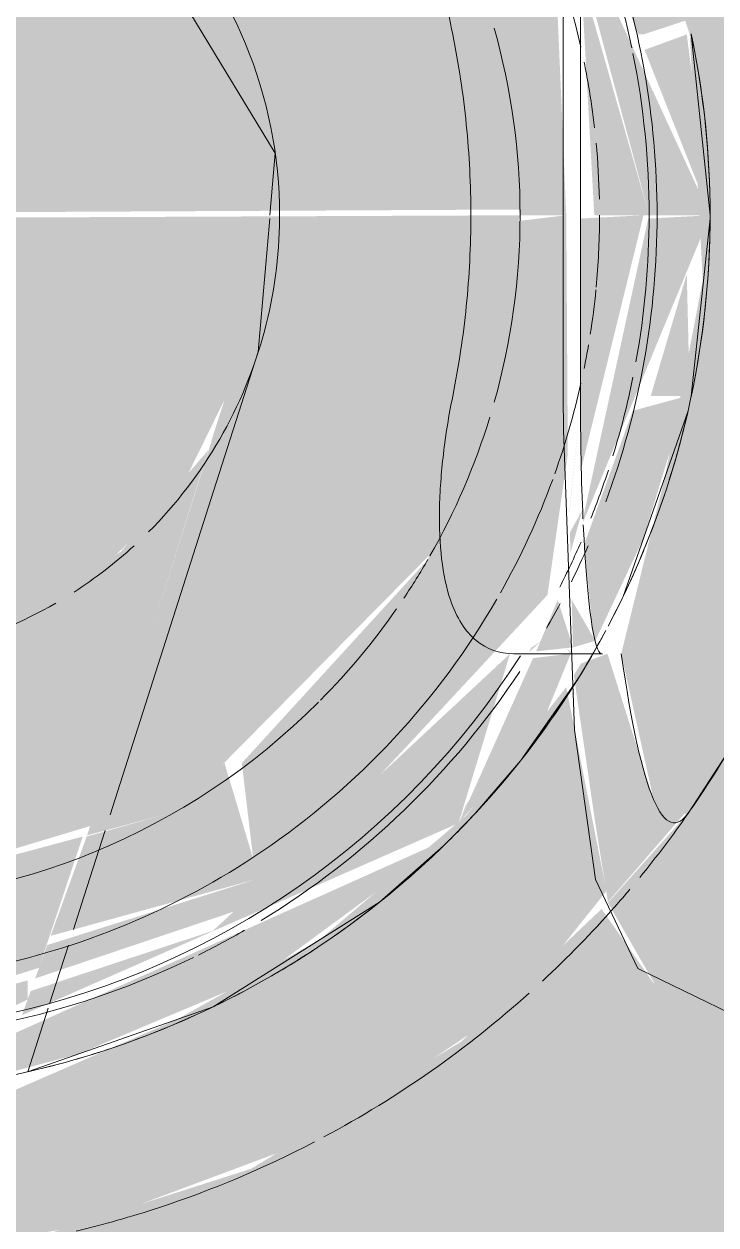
# Model space of a CAD drawing. Header units: metres. Extents: x 15 to 69.3, y -12.4 to 16.4.
# Drawn here: x 18.34132 to 18.3506, y 13.04714 to 13.06324 of the extents above; entities that cross this region are included whole.
import ezdxf

# ---------------------------------------------------------------- set-up
doc = ezdxf.new("R2010")
doc.units = ezdxf.units.M
doc.layers.add('A-FLOR', color=7, linetype='Continuous', lineweight=9, true_color=0x007f00)
doc.layers.add('P-SANR-FIXT', color=7, linetype='Continuous', lineweight=5)

# ---------------------------------------------------------------- blocks, each defined once
blk = doc.blocks.new('UT_Ducha higiênica - UT_Ducha higiênica-3615605-TÉRREO')
at = {"layer": 'P-SANR-FIXT', "true_color": 0xf0f1f7, "transparency": 33554560}
h = blk.add_hatch(color=7, dxfattribs=at)
h.paths.add_polyline_path([(0.06104499430345227, 0.01676706736022819), (0.06124305656764736, 0.001132232521688259), (0.06179801469973514, 0.0004363370349887731), (0.0630449943034529, -7.47178319215891e-14), (0.09695500569658491, -7.47178319215891e-14), (0.09851866866152043, 0.0007530203962076129), (0.09890486152094932, 0.001554958132013373), (0.098955005696585, 0.001999999999925369), (0.098955005696585, 0.03878872391185485), (0.09400000000001761, 0.03878872391185485), (0.09384497402902968, 0.02030958325518545), (0.09344276236455688, 0.01821199043303589), (0.0923830327617885, 0.01542622602169357), (0.09052930691481202, 0.0126708234244909), (0.0892116278677962, 0.01147181869511659), (0.09033234720800545, 0.01082697033749139), (0.09097939482076241, 0.009710060218908715), (0.0910645802550392, 0.007303453385076733), (0.09097939482076133, 0.004069454246864127), (0.09033234720800545, 0.002952544128280909), (0.08921162786779566, 0.002307695770653008), (0.08510793263973186, 0.00180848570042583), (0.08301653995979758, 0.001716873108023853), (0.08291375385320161, 0.001256653804437107), (0.08000000000001646, 0.00105429790743259), (0.0769834600402359, 0.001267688726805173), (0.0769834600402359, 0.001737122348949627), (0.07265991411451914, 0.001979272482033795), (0.07018541974499506, 0.002556597946122558), (0.06927035623553345, 0.003468551239150715), (0.06893541974499481, 0.004714302604488238), (0.06902060517927268, 0.009710060218908715), (0.06971184164031974, 0.01086076238558304), (0.07070462662134593, 0.01155671459196182), (0.06892664604373089, 0.01344024506907283), (0.0672236062075939, 0.01625782926555391), (0.06626600275160972, 0.01925535367743593), (0.066012960742745, 0.02043449348395569), (0.06104499430345227, 0.02187499999994359), (0.06104499430345227, 0.01694440589343285)])
h.paths.add_polyline_path([(0.06104499430345119, 0.035872852801328), (0.06104499430345119, 0.03417061519970042), (0.06600269174178665, 0.03252429378915581), (0.06600000000001749, 0.03878872391185539), (0.06104499430345335, 0.03878872391185539)])
h.paths.add_polyline_path([(0.0769834600402359, 0.003173871124008141), (0.07714257746305397, 0.002199973578222925), (0.07708624614683131, 0.002392476368011084), (0.07708624614683131, 0.003238187364861274)])
h.paths.add_polyline_path([(0.08261240023671797, 0.002301519467915689), (0.08301653995979758, 0.002417301510352102), (0.08279959681880204, 0.002264289819076058), (0.08261964632252466, 0.002300078366658853)])
h = blk.add_hatch(color=7, dxfattribs=at)
h.paths.add_polyline_path([(0.06600000000001749, 0.03383524139359809), (0.06622117744730513, 0.03244855175073095), (0.0682274162887574, 0.03182135898679543), (0.0682274162887574, 0.03878872391185539), (0.06600000000001749, 0.03878872391185539)])
h.paths.add_polyline_path([(0.06615502602299875, 0.02030958291594159), (0.06645250694737279, 0.01853838175581602), (0.06760854799523645, 0.01543899285901506), (0.06947069308522036, 0.01267082342449198), (0.07094558582678148, 0.0114924459215077), (0.07367811015065852, 0.01203104845183741), (0.07195464115223245, 0.01337609638677868), (0.07028435573458475, 0.01534891027998969), (0.06921988149210172, 0.01726257919288415), (0.06813893556868098, 0.01974539405561426), (0.06615266817014069, 0.02039181702875985)])
h.paths.add_polyline_path([(0.0769834600402359, 0.001737122348949627), (0.07708624614683131, 0.00123608798314679), (0.07738759976331822, 0.001143439290626199), (0.08078073799191483, 0.001027657248190869), (0.08301653995979758, 0.001267688726805173), (0.08291375385320161, 0.001733615039623187), (0.07708624614683131, 0.001733615039623187)])
h.paths.add_polyline_path([(0.07710977785949133, 0.002195293592141155), (0.0769834600402359, 0.002392476368011084), (0.07720040318123306, 0.002264289819076058), (0.07714102660112933, 0.002199752294688355)])
h.paths.add_polyline_path([(0.08292328822567628, 0.002205939510943397), (0.08291375385320161, 0.002417301510352102), (0.08295023338030347, 0.002222799873809943)])
h.paths.add_polyline_path([(0.08920306341924736, 0.01147336865951764), (0.09107310236530197, 0.0134398635595507), (0.09279490995951777, 0.01630686917454023), (0.09373399725104051, 0.01925535367743485), (0.09392940877839277, 0.02325439083150992), (0.09400000000001761, 0.03306065756341615), (0.09377890055054043, 0.03878872391185485), (0.09177258371127499, 0.03878872391185485), (0.09161748184297241, 0.02049843284513167), (0.09123673823323564, 0.01856752339507676), (0.09021849900105489, 0.01614919900717061), (0.08855531527724897, 0.01388605281622553), (0.08688943291137435, 0.01238765939323015), (0.0861687602905133, 0.0119348307728674), (0.08832692703450577, 0.01163192880497122), (0.08883089389945462, 0.01154072261743949)])
h.paths.add_polyline_path([(0.06893541974499481, 0.007303453385076733), (0.06902060517927214, 0.004069454246864669), (0.06966765279202856, 0.002952544128280909), (0.0707883721322389, 0.002307695770656257), (0.07489206736030106, 0.00180848570042583), (0.0769834600402359, 0.001865055626938585), (0.07720040318123739, 0.002177270031737257), (0.07849173002012266, 0.00204908348280223), (0.08261240023671797, 0.002140040382897625), (0.08301653995979758, 0.002045946865771994), (0.08301653995979758, 0.001737122348948545), (0.08734008588551433, 0.001979272482033254), (0.08981458025503895, 0.002556597946122558), (0.09072964376450002, 0.003468551239149091), (0.0910645802550392, 0.004714302604469288), (0.09097939482076241, 0.009710060218908715), (0.09028815835971536, 0.01086076238558304), (0.08920045069409283, 0.01147100965063558), (0.08798234209341012, 0.01041491645506104), (0.08782712995265454, 0.01086076238558304), (0.08510793263973294, 0.01126826858132494), (0.08242311051220497, 0.0103754352737964), (0.07913038375037942, 0.01020039850811678), (0.07649541262927675, 0.01070723380676782), (0.07412491401731514, 0.01129402377388476), (0.07217287004738056, 0.01086076238558304), (0.07196922750365778, 0.01041491645506104), (0.0707883721322389, 0.01147181869511659), (0.06966765279202856, 0.01082697033749247), (0.06902060517927268, 0.009710060218908715), (0.06893541974499481, 0.007762575469297171)])
h.paths.add_polyline_path([(0.0855251799520919, 0.01153044244409862), (0.08587508598271942, 0.01169889935053786), (0.08568412595779762, 0.01163031483884766)])
at = {"layer": 'P-SANR-FIXT', "true_color": 0xf4f4f4, "transparency": 33554560}
h = blk.add_hatch(color=7, dxfattribs=at)
h.paths.add_polyline_path([(0.08000000000001646, 0.02810638942552813), (0.08101476637374111, 0.02778856484754853), (0.08000000000001646, 0.02776284239024991), (0.0800771229742761, 0.0126708234244909), (0.08461242080708131, 0.01388605281622553), (0.0879889471837394, 0.01726257919288415), (0.08922484161414508, 0.021874999999949), (0.08798894718373994, 0.02648742080701277), (0.08574086514257388, 0.02873550284817937), (0.0816966930990371, 0.02834877392472), (0.08000000000001646, 0.02827237555685554)])
h.paths.add_polyline_path([(0.08000000000001646, 0.01070508086564605), (0.08000000000001646, 0.01010241628868507), (0.0837212201472145, 0.0118175860484076), (0.08273401537402965, 0.01165253990514477), (0.08000000000001646, 0.0109199626935835)])
h.paths.add_polyline_path([(0.08405652510915493, 0.01200690532065302), (0.08505121902979744, 0.01219469971733708), (0.08842105910074666, 0.01378370383057171), (0.09169384048937773, 0.02206510295419198), (0.08832447377433876, 0.03019947377426968), (0.08748242962996713, 0.02935742962989805), (0.08948734060673533, 0.02735251865313094), (0.09095503730638196, 0.02187499999994305), (0.08920417657546861, 0.01611431731549928), (0.08508932736531949, 0.01228364385113406), (0.08412500069541819, 0.01202525329869343)])
h = blk.add_hatch(color=7, dxfattribs=at)
h.paths.add_polyline_path([(0.06928109091470841, 0.01933120442763805), (0.07185423484877651, 0.01347650269023461), (0.07412491401731622, 0.01278522672274792), (0.07041362911945781, 0.01676706736022819), (0.0696044737246706, 0.01921393333468361), (0.06949025438475268, 0.01925535367743593)])
h.paths.add_polyline_path([(0.07169092705539312, 0.01845730479737907), (0.07201105281629244, 0.01726257919288415), (0.07543990263930601, 0.01387203279103016), (0.08000000000001646, 0.01265015838582039), (0.07993319877791816, 0.02782085767971835), (0.0790436921372883, 0.02776284239024991), (0.07750883634355528, 0.02730166878080162), (0.07662829071069459, 0.02698262681190732), (0.07450525549879539, 0.02428493420367538), (0.07404099719368683, 0.02227031830631346), (0.07412768789048556, 0.02096918429253608), (0.07457432555145024, 0.01945423389807819), (0.07531229181984443, 0.01821794143369706), (0.07621031673117773, 0.01726257919288415), (0.07752960559437935, 0.01661275213812467), (0.07170083573295362, 0.01845371152831378)])
h.paths.add_polyline_path([(0.07589114665318958, 0.01180435907074241), (0.08000000000001646, 0.01010241628868507), (0.07995584568814701, 0.0109317938057916), (0.0759369442822474, 0.01180592179606445)])
for points in [[(0.06904496269365204, 0.02187499999994359), (0.06991674859140308, 0.01910069041083133), (0.0716755262256958, 0.01851478147628768), (0.07077515838588894, 0.021874999999949), (0.07194088712490482, 0.02637830959274732), (0.07033876788888802, 0.02670354672366433), (0.06916665614447111, 0.02232916614135354)], [(0.07034463234489696, 0.0189455232408898), (0.07111436889577417, 0.01615058458375214), (0.07265991411451914, 0.01661371789465855), (0.07198056780156355, 0.01737635081672519), (0.0716755262256958, 0.01846288973286506), (0.0711064699410106, 0.01866925151339784)], [(0.07547979415459018, 0.01197474685457879), (0.0760611136602262, 0.01181015875407294), (0.07574989197429498, 0.01198199828393683)], [(0.07601033398715114, 0.01198899047980083), (0.07746622941478017, 0.01183988395948674), (0.07603497497845416, 0.01198965202682022)]]:
    blk.add_hatch(color=7, dxfattribs=at).paths.add_polyline_path(points)
h = blk.add_hatch(color=7, dxfattribs=at)
h.paths.add_polyline_path([(0.0682274162887574, 0.02187499999994359), (0.06949025438475268, 0.01925535367743593), (0.06974689481022477, 0.01925535367743593), (0.06904496269365204, 0.02187499999994359), (0.07002257459751986, 0.02640311074838214), (0.06830450772686822, 0.02206945559076745)])
h.paths.add_polyline_path([(0.07685374492922178, 0.01683155139477624), (0.07751893246910574, 0.01660764966067574), (0.07738946874483264, 0.0166581192383142)])
h.paths.add_polyline_path([(0.07077515838588894, 0.021874999999949), (0.07181758033079218, 0.01841137542953799), (0.07685374492922178, 0.01683155139477624), (0.07549474798513578, 0.01800148516788464), (0.07457432555145024, 0.01945423389807819), (0.07412768789048556, 0.02096918429253608), (0.07409594284733045, 0.02280013561321656), (0.07424123027989372, 0.02346069731548148), (0.07503659147714589, 0.02522018722863616), (0.07511663437587719, 0.02536107805142293), (0.07197858135401285, 0.02636623565998647), (0.07101414909285088, 0.02276692546087152)])
h = blk.add_hatch(color=7, dxfattribs=at)
h.paths.add_polyline_path([(0.08000000000001646, 0.0113015512516335), (0.08000000000001646, 0.01091996269358404), (0.08319797987349598, 0.0118326803628512), (0.08000000000001646, 0.01165517016963626), (0.08000000000001646, 0.01147852358270844)])
h.paths.add_polyline_path([(0.08000000000001646, 0.01206264135774899), (0.08000000000001646, 0.01203104845183741), (0.08494154375152353, 0.01224404535116264), (0.0857970512376597, 0.01270719197769035), (0.08958637088057621, 0.01676706736022819), (0.09095503730638196, 0.02187499999994305), (0.08992668921856278, 0.01991799770024426), (0.0888873222304792, 0.01614919900717061), (0.08712384933762177, 0.01639748134676598), (0.08422956866151649, 0.01378346789300019), (0.08000000000001646, 0.01265015838582039), (0.08000000000001646, 0.01238765939323015)])
h.paths.add_polyline_path([(0.09026584980827228, 0.0229467215676733), (0.0908343456895337, 0.02232542724606813), (0.09030357888366553, 0.02346251371779174)])
at = {"layer": 'P-SANR-FIXT', "true_color": 0xf0f1f7, "transparency": 33554560}
h = blk.add_hatch(color=7, dxfattribs=at)
h.paths.add_polyline_path([(0.0684813564159399, 0.01962121903526206), (0.06876127263164293, 0.01857320801675456), (0.06978063038350966, 0.01615058458375214), (0.07144468472278559, 0.01388605281622553), (0.07152474441297817, 0.01388605281622553), (0.06904496269365204, 0.01941683363768731), (0.06852257954141451, 0.01960626993830768)])
h.paths.add_polyline_path([(0.07186565138626087, 0.0134650861527497), (0.07311056708866075, 0.01238765939323015), (0.07412491401731514, 0.01197116263379584), (0.07406684654805211, 0.01247589422000573), (0.07206367548635846, 0.01337609638677868)])
at = {"layer": 'P-SANR-FIXT', "true_color": 0xf4f4f4, "transparency": 33554560}
h = blk.add_hatch(color=7, dxfattribs=at)
h.paths.add_polyline_path([(0.06977451616431485, 0.01915226938059835), (0.07079582342456485, 0.01611431731549928), (0.07491103601638795, 0.01228354648330825), (0.07680286773867191, 0.01201026796556193), (0.08000000000001646, 0.01203104845183741), (0.07992287702575411, 0.01267082342449198), (0.07538757919295269, 0.01388605281622553), (0.07265991411451914, 0.01638173152223256), (0.07110169386397229, 0.01619660803986117), (0.07022134199386396, 0.01899023308251048), (0.06991674859140308, 0.01910069041083133)])
h.paths.add_polyline_path([(0.07660808780093468, 0.01182882282812495), (0.08000000000001646, 0.01099524527623106), (0.07995584568814701, 0.01184108410911391), (0.07668345249283237, 0.0118313944527885)])
h = blk.add_hatch(color=7, dxfattribs=at)
h.paths.add_polyline_path([(0.07185423484877651, 0.01347650269023461), (0.07217287004738056, 0.01332702559980855), (0.07209663710832773, 0.01337609638677868)])
h.paths.add_polyline_path([(0.07414722532263335, 0.01252671493757077), (0.07428817702876467, 0.0123764308331197), (0.07420324015418553, 0.01250351283464771)])
at = {"layer": 'P-SANR-FIXT', "true_color": 0xf0f1f7, "transparency": 33554560}
for points in [[(0.07415693352335506, 0.0124354101635432), (0.07420954074939519, 0.01194064382907366), (0.0748459986659515, 0.01214570737237439), (0.07420324015418553, 0.01241460049321296)], [(0.07420954074939519, 0.01194064382907366), (0.07429824246396892, 0.01164139349374738), (0.0748459986659515, 0.01195773108148441), (0.07444359873132568, 0.01194692768180284)], [(0.07429824246396892, 0.01164139349374738), (0.07567232313836461, 0.01099524527623106), (0.07757688948782905, 0.01041491645506104), (0.07738035367750881, 0.01114096859518512), (0.07559958376868299, 0.01178709964150519), (0.07452248134683398, 0.01168599011390077)], [(0.08242311051220497, 0.01099524527623106), (0.08261964632252466, 0.01039757954134055), (0.08547751865319948, 0.01152877862404534), (0.08391302642671376, 0.0116537259391257), (0.08242311051220497, 0.01106305245919396)]]:
    blk.add_hatch(color=7, dxfattribs=at).paths.add_polyline_path(points)
h = blk.add_hatch(color=7, dxfattribs=at)
h.paths.add_polyline_path([(0.07079734879132937, 0.01147299647787739), (0.07201765790662334, 0.01041491645506104), (0.07217287004738056, 0.01086076238558304), (0.07412491401731514, 0.0114785235827079), (0.07399518557729115, 0.01183181675656192), (0.07383786886526275, 0.01193066539824152), (0.07188187941786427, 0.01164550647404267), (0.07083947450198115, 0.0114785235827079)])
h.paths.add_polyline_path([(0.0769834600402359, 0.002140040382897625), (0.07708624614683131, 0.001733615039623187), (0.08301653995979758, 0.001737122348948545), (0.08279959681879825, 0.002177270031737257), (0.08150826997990702, 0.00204908348280223), (0.07738759976331551, 0.002140040382897625), (0.0769834600402359, 0.002177270031737257)])
h.paths.add_polyline_path([(0.08587508598271942, 0.0113015512516335), (0.08608275516470702, 0.01124793104263486), (0.08783889396296736, 0.01082697033749139), (0.08803077249637624, 0.01041491645506104), (0.08920306341924736, 0.01147336865951764), (0.08600481442274287, 0.01183181675656192), (0.08587508598271942, 0.01147852358270844), (0.08610092809165806, 0.01143166563063462), (0.08587508598271942, 0.0113408154895849)])
h = blk.add_hatch(color=7, dxfattribs=at)
h.paths.add_polyline_path([(0.08000000000001646, 0.01010241628868507), (0.08242311051220497, 0.01041491645506104), (0.0822160030700221, 0.01098094522589125), (0.08074452035254646, 0.01039757954134055)])
h.paths.add_polyline_path([(0.07757688948782905, 0.01041491645506104), (0.07757688948782905, 0.0103754352737964), (0.07921174898318685, 0.01041491645506104), (0.07757688948782905, 0.01089852106387701)])
at = {"layer": 'P-SANR-FIXT', "color": 8, "true_color": 0x78787b}
for p, q in [((0.0693760437033629, 0.01897770001440247), (0.06852257954141451, 0.01925107525377634)), ((0.07198276036385379, 0.01325423461310867), (0.07265991411450354, 0.01267082342450995)), ((0.07273374357055255, 0.01261242774706819), (0.0737987367742021, 0.01186809929879909)), ((0.07412491401731622, 0.01193837181973249), (0.07412491401731622, 0.0115571718303261)), ((0.07412491401729997, 0.01193631949911315), (0.07412491401729997, 0.01154653984966729)), ((0.07409004551082435, 0.01169334172763515), (0.07435011804198821, 0.0115467590510345)), ((0.07449620377267427, 0.01146817751052531), (0.07479011078607556, 0.01131797477420806)), ((0.07489206736028606, 0.01126826858134314), (0.07738035367749312, 0.01039757954135916)), ((0.07284824790006232, 0.009839533997316987), (0.07200607566634437, 0.01038164654034973)), ((0.07757394160187081, 0.01035510556088634), (0.07995547303971025, 0.01010250049525215)), ((0.0800000000000013, 0.0101024162887036), (0.08242605839813247, 0.01035510556088644))]:
    blk.add_line(p, q, dxfattribs=at)
at = {"layer": 'P-SANR-FIXT', "color": 253, "true_color": 0xb5b5b8}
for p, q in [((0.06986309419964389, 0.01882169165231329), (0.06943539135130787, 0.01895869022092049)), ((0.07995584568814701, 0.01600779496214902), (0.07816972594196486, 0.0161609736723567))]:
    blk.add_line(p, q, dxfattribs=at)
at = {"layer": 'P-SANR-FIXT', "color": 254, "true_color": 0xd3d4d7}
blk.add_line((0.07022134199386396, 0.01870694040572733), (0.06986309419964389, 0.01882169165231329), dxfattribs=at)
at = {"layer": 'P-SANR-FIXT'}
for p, q in [((0.07412491401731622, 0.01273655080194456), (0.07412491401731622, 0.01193837181973249)), ((0.07412491401729997, 0.01273655080196305), (0.07412491401729997, 0.0119711626338149)), ((0.08242311051220497, 0.01207113862707013), (0.07757688948782905, 0.01207113862707013))]:
    blk.add_line(p, q, dxfattribs=at)
at = {"layer": 'P-SANR-FIXT', "color": 253, "true_color": 0xb4b4b9}
for p, q in [((0.0737987367742021, 0.01186809929879909), (0.07409004551082435, 0.01169334172763515)), ((0.08242311051218912, 0.01184108410913222), (0.07757688948781413, 0.01184108410913224)), ((0.07995547303971025, 0.01010250049525215), (0.08000000000000114, 0.0101024162887036))]:
    blk.add_line(p, q, dxfattribs=at)
at = {"layer": 'P-SANR-FIXT', "color": 8, "true_color": 0x78787b, "flags": 128}
blk.add_lwpolyline([(0.06852257954139873, 0.01925535367745389), (0.06939326858138262, 0.0167670673602468), (0.07079582342454933, 0.01453491411446422), (0.07154986264698529, 0.01367811608265864)], dxfattribs=at)
at = {"layer": 'P-SANR-FIXT', "color": 254, "true_color": 0xd4d4d6, "flags": 128}
blk.add_lwpolyline([(0.07175573004927437, 0.01821545673172928), (0.07086937577987004, 0.01849936708364762), (0.07042862442252205, 0.01864054525279802)], dxfattribs=at)
at = {"layer": 'P-SANR-FIXT', "color": 253, "true_color": 0xb5b5b8, "flags": 128}
for points in [[(0.07816972594196486, 0.0161609736723567), (0.07630098604123353, 0.01675955442180828), (0.07196792898208539, 0.01814748676106333)], [(0.0844607934833938, 0.0181328235272646), (0.08083062673755093, 0.01593277321002526), (0.08000000000001646, 0.01600400826164541)]]:
    blk.add_lwpolyline(points, dxfattribs=at)
at = {"layer": 'P-SANR-FIXT', "flags": 128}
for points in [[(0.0689354197449959, 0.009065211861283522), (0.06990753526736083, 0.01107044528370001), (0.07110176877099356, 0.01163980518047594), (0.0731031129912265, 0.01192053059256675), (0.07711870917725448, 0.01206977464185534), (0.07757688948782905, 0.01207113862707013)], [(0.0910645802550392, 0.009065211861284605), (0.09009246473267372, 0.01107044528370001), (0.08889823122904154, 0.01163980518047594), (0.08689688700880752, 0.01192053059256675), (0.08288129082277954, 0.01206977464185534), (0.08242311051220497, 0.01207113862707013)]]:
    blk.add_lwpolyline(points, dxfattribs=at)
at = {"layer": 'P-SANR-FIXT', "color": 253, "true_color": 0xb5b5b8}
for centre, radius, start, end in [((0.08000000000000139, 0.02187499999996695), 0.009224841614128752, 136.1470887637308, 224.9999999999958), ((0.08000000000000139, 0.02187499999996695), 0.009224841614128752, 136.1470887637308, 224.9999999999958), ((0.08000000000000139, 0.02187499999996695), 0.01095503730636508, 147.2621100115119, 237.3897239371944), ((0.08000000000000139, 0.02187499999996695), 0.01106186790881813, 154.024253807784, 205.9757461922163), ((0.07999999999999673, 0.02187499999996173), 0.006000000000000017, 179.9999999999999, 210.0000000000148), ((0.07999999999999673, 0.02187499999996173), 0.006000000000000003, 212.7165096010083, 222.4445605395499), ((0.07999999999999673, 0.02187499999996173), 0.006000000000000009, 225.0000000000219, 240.0000000000293), ((0.07999999999999673, 0.02187499999996173), 0.005999999999999997, 270.0000000000439, 315.0000000000214), ((0.08000000000000139, 0.02187499999996695), 0.01106186790881813, 206.3560431180796, 210), ((0.07999999999999673, 0.02187499999996173), 0.005999999999999999, 240.0000000000293, 255.0000000000368), ((0.08000000000000139, 0.02187499999996695), 0.01106186790881813, 211.332406495891, 236.4633912430182), ((0.07999999999999673, 0.02187499999996173), 0.005999999999999998, 255.0000000000368, 269.5735020982746), ((0.08000000000000139, 0.02187499999996695), 0.00922484161412874, 225.2082872864443, 235.1312041953928), ((0.08000000000000139, 0.02187499999996695), 0.00922484161412874, 225.2082872864443, 235.1312041953928), ((0.08000000000000139, 0.02187499999996695), 0.009224841614128745, 236.220520586698, 239.9999999999995), ((0.08000000000000139, 0.02187499999996695), 0.009224841614128745, 236.220520586698, 239.9999999999995), ((0.08000000000000139, 0.02187499999996695), 0.00922484161412874, 240.34032094127, 252.9517578618027), ((0.08000000000000139, 0.02187499999996695), 0.00922484161412874, 240.34032094127, 252.9517578618027), ((0.08000000000000139, 0.02187499999996695), 0.009224841614128742, 254.2396610356331, 269.9999999999995), ((0.08000000000000139, 0.02187499999996695), 0.009224841614128742, 254.2396610356331, 269.9999999999995), ((0.08000000000000139, 0.02187499999996695), 0.00922484161412873, 269.9999999999994, 285.7603389643684), ((0.08000000000000139, 0.02187499999996695), 0.00922484161412873, 269.9999999999994, 285.7603389643684), ((0.08000000000000139, 0.02187499999996695), 0.01106186790881813, 239.9999999999999, 241.9379287032602), ((0.08000000000000139, 0.02187499999996695), 0.01095503730636507, 242.9372381959278, 246.4429062588439), ((0.08000000000000139, 0.02187499999996695), 0.01106186790881812, 243.6439568819386, 246.3942932614877), ((0.08000000000000139, 0.02187499999996695), 0.01106186790881813, 249.6838720190775, 269.9999999999999), ((0.08000000000000139, 0.02187499999996695), 0.01106186790881811, 269.9999999999998, 290.2763185017596), ((0.08000000000000139, 0.02187499999996695), 0.01095503730636507, 252.8955745871281, 258.5829090725707), ((0.08000000000000139, 0.02187499999996695), 0.01095503730636508, 281.8136492432837, 286.982765635595), ((0.08000000000000139, 0.02187499999996695), 0.01095503730636507, 269.9999999999994, 281.4170909274421), ((0.08000000000000139, 0.02187499999996695), 0.01095503730636507, 259.6820110537133, 269.9999999999995)]:
    blk.add_arc(centre, radius, start, end, dxfattribs=at)
at = {"layer": 'P-SANR-FIXT', "color": 253, "true_color": 0xb4b4b9}
for centre, radius, start, end in [((0.0800000000000013, 0.02187499999996173), 0.01177258371125814, 179.9999999999993, 194.9999999999993), ((0.0800000000000013, 0.02187499999996173), 0.01177258371125812, 196.0886161144932, 198.5781000342366), ((0.0800000000000013, 0.02187499999996173), 0.01177258371125812, 209.9999999999989, 213.3409246054067), ((0.0800000000000013, 0.02187499999996173), 0.01177258371125812, 222.2320135360614, 224.9999999999988), ((0.0800000000000013, 0.02187499999996173), 0.01177258371125811, 224.9999999999988, 226.8977951147441), ((0.0800000000000013, 0.02187499999996173), 0.01177258371125813, 236.5606147485771, 237.9980738739697), ((0.0800000000000014, 0.02187499999996695), 0.01177258371126371, 245.5649103404388, 247.5710241636037), ((0.0800000000000014, 0.02187499999996996), 0.01400000000000001, 230.6715443544722, 235.0452502056065), ((0.0800000000000013, 0.02187499999996173), 0.01177258371125813, 252.4727743483648, 257.1036769800986), ((0.0800000000000013, 0.02187499999996173), 0.01177258371125811, 269.9999999999991, 281.928791917291)]:
    blk.add_arc(centre, radius, start, end, dxfattribs=at)
at = {"layer": 'P-SANR-FIXT', "color": 8, "true_color": 0x78787b}
for centre, radius, start, end in [((0.0800000000000014, 0.02187499999996695), 0.01177258371126372, 179.9999999999999, 205.9394156429454), ((0.0800000000000013, 0.02187499999996173), 0.01177258371125812, 198.5781000342366, 208.0829761927877), ((0.0800000000000014, 0.02187499999996996), 0.01400000000000001, 198.2076505893415, 207.5191381681988), ((0.0800000000000014, 0.02187499999996695), 0.0117725837112637, 206.0219825849173, 238.2407709617553), ((0.0800000000000013, 0.02187499999996173), 0.01177258371125811, 213.4393852514467, 222.2320135360614), ((0.0800000000000014, 0.02187499999996996), 0.014, 215.0280116434483, 221.8854930510676), ((0.0800000000000013, 0.02187499999996173), 0.01177258371125811, 227.7679864639154, 236.560614748577), ((0.0800000000000014, 0.02187499999996695), 0.0117725837112637, 239.65112332457, 241.7868415442425), ((0.0800000000000013, 0.02187499999996173), 0.01177258371125812, 242.2207221111601, 251.4218999657701), ((0.0800000000000014, 0.02187499999996996), 0.014, 228.5585528714725, 229.8337191274694), ((0.0800000000000014, 0.02187499999996695), 0.01177258371126371, 243.376106524658, 245.5649103404388), ((0.0800000000000014, 0.02187499999996695), 0.01177258371126371, 247.8348851687903, 258.3480210392704), ((0.0800000000000014, 0.02187499999996996), 0.014, 235.0452502056065, 239.3181408671303), ((0.0800000000000014, 0.02187499999996695), 0.01177258371126371, 258.936361995381, 269.9999999999995), ((0.0800000000000014, 0.02187499999996695), 0.0117725837112637, 269.9999999999994, 281.6519789607285)]:
    blk.add_arc(centre, radius, start, end, dxfattribs=at)
at = {"layer": 'P-SANR-FIXT', "color": 254, "true_color": 0xd4d4d6}
blk.add_arc((0.08000000000000138, 0.02187499999996695), 0.0102902239616596, 191.1320617188931, 214.0407524354664, dxfattribs=at)
at = {"layer": 'P-SANR-FIXT'}
for start, end in [(193.5228641808246, 198.2076505893415), (208.1010115795383, 215.0280116434483), (222.8668217033853, 228.5585528714725)]:
    blk.add_arc((0.0800000000000014, 0.02187499999996996), 0.01400000000000001, start, end, dxfattribs=at)
at = {"layer": 'P-SANR-FIXT', "color": 254, "true_color": 0xd3d4d7}
for radius, start, end in [(0.01029022396165962, 214.0407524354664, 239.9999999999999), (0.0102902239616596, 240.5459124229983, 249.8713976542384), (0.0102902239616596, 250.333795144873, 257.3616642184907), (0.0102902239616596, 282.6383357815139, 289.6662048551268), (0.01029022396165961, 258.4918229969398, 260.28877508836), (0.0102902239616596, 279.7112249116447, 281.5081770030648), (0.0102902239616596, 264.6242073122901, 269.7425460590504), (0.0102902239616596, 271.2042028356136, 275.3757926877145)]:
    blk.add_arc((0.08000000000000138, 0.02187499999996695), radius, start, end, dxfattribs=at)
at = {"layer": 'P-SANR-FIXT', "color": 254, "true_color": 0xd2d3d7}
for centre, radius, start, end in [((0.07999999999999673, 0.02187499999996173), 0.005999999999999992, 269.5735020982746, 270.0000000000442), ((0.08000000000000139, 0.02187499999996695), 0.01095503730636507, 248.2527929670609, 251.8354931283224)]:
    blk.add_arc(centre, radius, start, end, dxfattribs=at)
at = {"layer": 'P-SANR-FIXT', "color": 254, "true_color": 0xd2d2d8}
for radius, start, end in [(0.01177258371125812, 237.9980738739697, 239.9999999999988), (0.01177258371125813, 258.0712080827111, 269.7826316233211)]:
    blk.add_arc((0.0800000000000013, 0.02187499999996173), radius, start, end, dxfattribs=at)
at = {"layer": 'P-SANR-FIXT', "color": 254, "true_color": 0xe1e2e7}
for start, end in [(261.0893545567979, 264.4225427185556), (276.5400814829907, 279.7112249116447)]:
    blk.add_arc((0.08000000000000138, 0.02187499999996695), 0.01029022396165961, start, end, dxfattribs=at)
at = {"layer": 'P-SANR-FIXT', "color": 254, "true_color": 0xe2e3e6}
blk.add_arc((0.08000000000000138, 0.02187499999996695), 0.01029022396165961, 269.7425460590505, 269.9999999999999, dxfattribs=at)
at = {"layer": 'P-SANR-FIXT', "color": 7, "true_color": 0xe9eaee}
blk.add_arc((0.0800000000000013, 0.02187499999996173), 0.01177258371125812, 269.7826316233211, 269.9999999999988, dxfattribs=at)
at = {"layer": 'P-SANR-FIXT', "color": 8, "true_color": 0x78787b}
for centre, major_axis, ratio, start_param, end_param in [((0.07757688948781408, 0.01155671459198065), (0.003451975470513154, 0), 0.08237877690054903, 2.094395102393162, 3.14159265358975), ((0.07757688948781408, 0.01155671459198065), (-0.003451975470513152, 1.744357594656939e-18), 0.08237877690054865, 4.712388980384661, 5.208931289028352), ((0.08242311051218897, 0.01155671459198064), (0.003451975470513151, 0), 0.08237877690054846, 1.181745776643424, 1.570796326794856)]:
    blk.add_ellipse(centre, major_axis=major_axis, ratio=ratio, start_param=start_param, end_param=end_param, dxfattribs=at)
at = {"layer": 'P-SANR-FIXT'}
for points, knots in [([(0.07412491401730092, 0.01273655080196266), (0.07412491401730094, 0.01292776559019667), (0.07424019559584757, 0.0132674779426161), (0.07472833897930509, 0.01357976252791599), (0.07537573796532493, 0.01371731337392978), (0.07604831466854436, 0.01374526813420808), (0.07679768532176194, 0.013689396312015), (0.07731799542481801, 0.01360681650745273), (0.07757688948781417, 0.01355328701287029)], [-1, -1, -1, -1, -0.7857142857142857, -0.5714285714285714, -0.4285714285714285, -0.2857142857142857, -0.1428571428571428, 0, 0, 0, 0]), ([(0.08242311051218912, 0.01355328701287018), (0.08281200192307149, 0.01363368088504026), (0.08330191830088919, 0.0137009191659088), (0.08385235046934074, 0.01373122440042551), (0.08420557967450273, 0.01373462639614367), (0.08467186107058537, 0.01370768661175037), (0.08518005443952731, 0.01359856833922067), (0.08558462768328069, 0.0133893237534449), (0.08582430021957967, 0.01309725402685002), (0.08587508598270212, 0.01286372731881025), (0.08587508598270212, 0.01273655080196375)], [-1, -1, -1, -1, -0.7857142857142857, -0.7321428571428572, -0.6785714285714286, -0.5714285714285714, -0.4285714285714285, -0.2857142857142857, -0.1428571428571428, 0, 0, 0, 0])]:
    blk.add_open_spline(points, degree=3, knots=knots, dxfattribs=at)
for points in [[(0.07757688948781416, 0.0135532870128703), (0.07797667516069921, 0.01347251689768571), (0.07878031258561552, 0.0133512902667954), (0.0795920821688241, 0.0133106908348628), (0.08000000000000149, 0.01331054791863593)], [(0.08000000000000151, 0.01331054791863593), (0.08040791783117891, 0.01331069083486276), (0.08121968741438763, 0.01335129026679529), (0.08202332483930397, 0.01347251689768559), (0.0824231105121891, 0.01355328701287018)]]:
    blk.add_open_spline(points, degree=3, dxfattribs=at)
at = {"layer": 'P-SANR-FIXT', "color": 8, "true_color": 0x78787b}
blk.add_open_spline([(0.07200607566634439, 0.01038164654034966), (0.07176413219519852, 0.010548994231592), (0.07187532844921207, 0.01086840479509339), (0.07317669109583617, 0.01115724572062821), (0.07412491401730086, 0.01129402377390398)], degree=3, dxfattribs=at)

msp = doc.modelspace()

# ---------------------------------------------------------------- hatches: boundary and pattern name
at = {"layer": 'A-FLOR', "true_color": 0x464646}
h = msp.add_hatch(color=49, dxfattribs=at)
h.paths.add_polyline_path([(18.19232617459992, 13.25172109348721), (18.19125723503447, 13.25260927135536), (18.19156636953614, 13.25234058960095)])
h.paths.add_polyline_path([(18.15901796312708, 13.32089163646863), (18.16008690269254, 13.3200034585927), (18.15977776819086, 13.32027214034713)])
h.paths.add_polyline_path([(18.36062034051212, 11.92780630161017), (18.36062034051213, 12.22780630161017), (18.51062034051213, 12.22780630161017), (18.51062034051211, 13.27780630161043), (18.36462034051226, 13.27780630161043), (18.36602034051226, 13.27640630161043), (18.37872034051195, 13.27640630161043), (18.37982034051226, 13.27534630161044), (18.38764664467355, 13.27417710640565), (18.39441300941091, 13.27122513630078), (18.39985974669109, 13.26704570778926), (18.40445792329332, 13.2609483447148), (18.40726775245156, 13.25378618104348), (18.40831085028186, 13.24685011222689), (18.40922034051226, 13.24558487112113), (18.40922034051226, 13.23320630161044), (18.41062034051226, 13.23180630161044), (18.41062034051226, 13.22780630161044), (18.40662034051226, 13.22780630161044), (18.40662034051226, 13.15980630161043), (18.41062034051226, 13.15980630161043), (18.4103699877675, 13.15580630161044), (18.40899057202805, 13.15440630161044), (18.40899057202805, 13.13809879241109), (18.40814783484856, 13.13720630161044), (18.40814783484856, 13.13639764868963), (18.40866549172195, 13.13543890983363), (18.41005811664603, 13.13207681585462), (18.41062034051226, 13.12780630161043), (18.41005811664603, 13.12353578736624), (18.40814783484856, 13.11840630161044), (18.40918651322681, 13.11730630161044), (18.40918651322681, 13.10100800953767), (18.4103699877675, 13.09980630161044), (18.41062034051226, 13.09580630161044), (18.40662034051226, 13.09580630161044), (18.40662034051226, 13.01267345524163), (18.41062034051226, 13.01267345524163), (18.4103699877675, 13.00867345524163), (18.40899057202805, 13.00727345524163), (18.40899057202805, 12.99096594604228), (18.40814783484856, 12.99007345524163), (18.40819433475903, 12.98920420245767), (18.40874834278905, 12.98810604329497), (18.41005811664603, 12.98494396948581), (18.41062034051226, 12.98067345524162), (18.40971085028186, 12.97551211505918), (18.40961881928306, 12.97502022415034), (18.40846290237281, 12.97255175306414), (18.40814783484856, 12.97127345524163), (18.40918651322681, 12.97017345524163), (18.40918651322681, 12.95387516316886), (18.4103699877675, 12.95267345524163), (18.41062034051226, 12.94867345524163), (18.40662034051226, 12.94867345524163), (18.40676214283371, 12.91417345524162), (18.41062034051225, 12.91417345524162), (18.41062034051225, 12.91017345524162), (18.40922034051225, 12.90877345524163), (18.40922034051225, 12.89607345524163), (18.4081603405121, 12.89497345524176), (18.40692789750009, 12.88699445736596), (18.40404811972012, 12.88039244306516), (18.39985974669109, 12.8749340490628), (18.3935441052714, 12.8702454586096), (18.3866002199453, 12.86752604330233), (18.37966415112871, 12.86648294547203), (18.37872034051226, 12.86557345524162), (18.36602034051226, 12.86557345524162), (18.36462034051226, 12.86417345524162), (18.36062034051234, 12.86417345524162), (18.36062034051234, 12.8606734552416), (18.35562034051234, 12.8606734552416), (18.35562034051234, 12.87137969000953), (18.34362034051233, 12.87137969000953), (18.34349327561078, 12.87367345524123), (18.3338330090854, 12.87367345524123), (18.33836590254137, 12.87003674352319), (18.34366553337339, 12.86309319590125), (18.34721030764816, 12.85411303751954), (18.34832139973364, 12.84567345524162), (18.34816088105288, 12.51445419481211), (18.34689349517403, 12.50604670373995), (18.34344348162578, 12.49792739685547), (18.33758231149245, 12.49055039616506), (18.33074114039326, 12.48532932160188), (18.32176098201155, 12.48178454732711), (18.31210213930412, 12.48067345524163), (18.26076944952259, 12.48083397392238), (18.24683590932625, 12.48398891282809), (18.23971792837221, 12.48903446823205), (18.23661517579826, 12.49141253081223), (18.23523695113858, 12.49259505094403), (18.23396764219156, 12.49467381991606), (17.93178348436136, 12.49467381991606), (17.89420769626425, 12.49850088555499), (17.87173266931631, 12.50476648697895), (17.84856150605087, 12.51425312792488), (17.82792361853348, 12.52626030063989), (17.80806948348253, 12.54172566771568), (17.79079307859137, 12.5594575732126), (17.78689069692459, 12.56418950879353), (17.77835354652183, 12.57478739248599), (17.76812910495143, 12.59007298533625), (17.7659245685029, 12.59370501595659), (17.75971709966566, 12.60585931198199), (17.75552760994798, 12.61559254735823), (17.75052704328091, 12.63023190818269), (17.74857911793815, 12.63673548643365), (17.74605110933101, 12.6482515875161), (17.74445289825297, 12.65797013679524), (17.74334513152272, 12.67348017585073), (17.7429803035212, 12.68098365685273), (17.74368380126224, 12.69545468126682), (17.74466269385368, 12.70470702898521), (17.74761327840366, 12.71992167162986), (17.74958459583044, 12.72832938161866), (17.75368796770961, 12.74095933617091), (17.75744500782605, 12.75041395171698), (17.76510231694579, 12.76597146972038), (17.7674452203564, 12.77027059806742), (17.77394685495139, 12.78043004090634), (17.78082062989371, 12.78976002464509), (17.78905857574428, 12.79972543789688), (17.79322950483108, 12.80481325600087), (17.80954308516823, 12.82063424686142), (17.82910648428501, 12.83586025882891), (17.84995454068832, 12.84784838985527), (17.8720414824571, 12.85666772106806), (17.89599620231362, 12.86325475165249), (17.9123669478364, 12.86499468998626), (17.93218390245199, 12.86667309056719), (18.23406772883644, 12.86667309056719), (18.23560103555796, 12.86907904424312), (18.24188615961932, 12.87387563571922), (18.24425740521861, 12.87567373073838), (18.24751043047859, 12.8776634758905), (18.26208293589893, 12.88067345524163), (18.28929973744657, 12.88090357156632), (18.29498372674973, 12.88475042330354), (18.30092816261241, 12.886979838198), (18.30672549090035, 12.88767345524123), (18.34362034051233, 12.88767345524123), (18.34362034051233, 12.88996722047358), (18.35562034051234, 12.88996722047358), (18.35562034051234, 12.9006734552416), (18.36062034051234, 12.9006734552416), (18.36062034051234, 12.89717345524163), (18.36462034051226, 12.89717345524163), (18.36617714402727, 12.89577345524163), (18.37872034051226, 12.89577345524163), (18.37982034051226, 12.89471345524163), (18.38000418827537, 12.89478960747851), (18.38008034051226, 12.89497345524162), (18.37902034051225, 12.89607345524163), (18.37902034051225, 12.90877345524163), (18.37762034051225, 12.91017345524162), (18.37762034051225, 12.91417345524162), (18.38162034051226, 12.91417345524162), (18.38162034051226, 12.94867345524163), (18.37762034051226, 12.94867345524163), (18.37787069325702, 12.95267345524163), (18.37924945120595, 12.95407345524163), (18.37895809689235, 12.96580256593532), (18.37872034051226, 12.96557345524163), (18.36590083122585, 12.96568493130818), (18.36462034051226, 12.96442452676411), (18.36062034051238, 12.96417345524163), (18.36062034051238, 12.95517345524165), (18.34712034051235, 12.95517345524165), (18.3460343251969, 12.9556926956067), (18.34577912837871, 12.95654550753184), (18.34562034051235, 12.95890808198669), (18.34549962211514, 12.96567345524164), (18.28384700617818, 12.96567345524164), (18.28384700617818, 12.97367345524166), (18.28131991848965, 12.97356113725521), (18.28131991848965, 12.97279887424897), (18.27957219610745, 12.97279887424897), (18.27937635808475, 12.96214938890984), (18.27846483750536, 12.96073427136205), (18.27752553068381, 12.96001486100058), (18.27732769112155, 12.95988339173182), (18.2757361843927, 12.95943635513487), (18.27441919785038, 12.95943635513487), (18.27381627661319, 12.95952876687057), (18.27262985155927, 12.96001486100058), (18.27169054473772, 12.96073427136205), (18.27099439705528, 12.96169909365883), (18.27061501786944, 12.96301285205339), (18.2705791439551, 12.96369140443431), (18.27057769112154, 12.97279887424897), (18.26964382984379, 12.97301876768121), (18.26937811873831, 12.9737124401807), (18.26937811873831, 12.97279887424897), (18.26764978524562, 12.97301876768121), (18.26709052488867, 12.97841758825468), (18.2671546310972, 12.98335864098526), (18.2676793522961, 12.98854803623417), (18.26937811873831, 12.98832406683541), (18.26953187133595, 12.98802053932974), (18.26972386450783, 12.98854803623417), (18.27058594919514, 12.98854803623417), (18.27080982823184, 13.01117345524165), (18.27957769112154, 13.01117345524165), (18.27977657645472, 12.9885267661002), (18.28131991848965, 12.98840993016144), (18.28131991848965, 12.98767345524166), (18.28384700617818, 12.98767345524166), (18.28384700617818, 12.99567345524164), (18.31172137593004, 12.99585140619837), (18.32644972531263, 13.04171844954506), (18.32092513433258, 13.04179473495564), (18.32009301496169, 13.04227001510274), (18.3196229002399, 13.04295664107378), (18.31950954214067, 13.04357474551935), (18.31950952153893, 13.04667345524163), (18.30323137218188, 13.04667345524163), (18.30175423024972, 13.04743854087053), (18.30054189823944, 13.04921168317935), (18.29960300749234, 13.05169812134614), (18.29885900527558, 13.05526584623677), (18.29853413974741, 13.05865138088385), (18.29853413974741, 13.06269552959941), (18.29885900527558, 13.06608106424649), (18.29931121525838, 13.06853695098865), (18.30003057745714, 13.07098807195814), (18.30138186097499, 13.0734574008414), (18.30205980000033, 13.0742224864703), (18.30323137218188, 13.07467345524163), (18.31950954214067, 13.07467345524163), (18.3196229002399, 13.07839025951858), (18.32009301496169, 13.07907692351572), (18.32092513433258, 13.07955220639527), (18.32183161660047, 13.0796284609382), (18.35948810799064, 13.079430398674), (18.36018400347734, 13.07887544054192), (18.3606203405124, 13.0776284609382), (18.3606203405124, 13.04371844954506), (18.35986732011612, 13.04215478658013), (18.35906538238032, 13.0417685937207), (18.3586203405124, 13.04171844954506), (18.33866828134763, 13.04171844954506), (18.33039676858469, 13.01512750638762), (18.32733863524445, 13.00627140455879), (18.32408196799733, 12.99567345524164), (18.34562034051235, 12.99567345524164), (18.34580304643784, 13.00492539640714), (18.34609445080782, 13.0057485178125), (18.34712034051235, 13.00617345524161), (18.36062034051238, 13.00617345524161), (18.36062034051238, 12.99717345524163), (18.36462034051226, 12.99692238371914), (18.36602034051226, 12.99554434454793), (18.37872034051226, 12.99577345524163), (18.37910736266046, 12.99554434454793), (18.37905416779771, 13.00747232036287), (18.37787069325702, 13.00867345524163), (18.37762034051226, 13.01267345524163), (18.38162034051226, 13.01267345524163), (18.38162034051226, 13.09580630161044), (18.37762034051226, 13.09580630161044), (18.37787069325702, 13.09980630161044), (18.37924945120595, 13.10120630161044), (18.37905416779771, 13.11154525997526), (18.35901034051226, 13.11053278073575), (18.35901034051226, 13.09497332495352), (18.35648195848071, 13.09497332495352), (18.34939796063929, 13.1091620759251), (18.33412314767907, 13.1091620759249), (18.33412314767907, 13.10510606723815), (18.29012314767908, 13.10510606723812), (18.28459730155222, 13.11592052078006), (18.28321388841039, 13.12170630161045), (18.27989530995778, 13.12170630161045), (18.27989530995778, 13.13390630161045), (18.28322786745051, 13.13390630161045), (18.28344298609286, 13.13519014594776), (18.28513556269796, 13.14114916459806), (18.29012314767908, 13.15050653598275), (18.33412314767907, 13.15050653598272), (18.33412314767907, 13.14645052729596), (18.34939796063947, 13.14645052729612), (18.35648195848071, 13.16063927826734), (18.35901034051226, 13.16063927826734), (18.35901034051226, 13.14507982248512), (18.37912423810045, 13.14406380376555), (18.37905416779771, 13.15460516673168), (18.37787069325702, 13.15580630161044), (18.37762034051226, 13.15980630161043), (18.38162034051226, 13.15980630161043), (18.38148119843488, 13.22780630161044), (18.37762034051226, 13.22780630161044), (18.37762034051226, 13.23180630161044), (18.37902034051226, 13.23320630161044), (18.37902034051226, 13.24590630161044), (18.38008034051226, 13.24700630161044), (18.38000418827537, 13.24719014937355), (18.37982034051225, 13.24726630161044), (18.37872034051226, 13.24620630161043), (18.36602034051226, 13.24620630161043), (18.36462034051226, 13.24480630161043), (18.36062034051226, 13.24480630161043), (18.36062034051226, 13.24880630161044), (18.22583680752527, 13.248664499289), (18.22583680752527, 13.24480630161045), (18.22183680752552, 13.24480630161045), (18.22043680752527, 13.24620630161045), (18.20773680752539, 13.24620630161045), (18.20663680752527, 13.24726630161044), (18.19567402086053, 13.2494768095034), (18.19277843002289, 13.25136697294966), (18.18993875163428, 13.25331631850477), (18.18642982863788, 13.2555979784948), (18.18499934002097, 13.25562446902474), (18.17601908389989, 13.26460472514581), (18.17403918491257, 13.26460472514581), (18.17121075778783, 13.26743315227056), (18.17403918491257, 13.2702615793953), (18.15947668815993, 13.28452288589827), (18.15670046785356, 13.28194344220482), (18.15397042903528, 13.28497465701429), (18.15397042903528, 13.28665338001043), (18.14499017291421, 13.2956336361315), (18.14503992683344, 13.29723902496934), (18.14483763238244, 13.29726642833763), (18.14467889274407, 13.29723902496934), (18.14360733020174, 13.29620642833762), (18.13090733020169, 13.29620642833762), (18.12950733020173, 13.29480642833762), (18.12550733020174, 13.29480642833762), (18.12550733020174, 13.29880642833763), (16.81983848848221, 13.29880642833764), (16.81983848848221, 13.29480642833764), (16.81583848848222, 13.2950567810824), (16.81443848848221, 13.29643553903133), (16.79943848848221, 13.29643553903133), (16.79833848848221, 13.29747976157134), (16.76648848848221, 13.29700642833764), (16.76754848848221, 13.29590642833764), (16.76731937778852, 13.28320642833763), (16.76869741695972, 13.28180642833764), (16.76894848848221, 13.27780642833764), (16.73701941752033, 13.27780642833763), (16.73619228008479, 13.2703469669472), (16.73562044757375, 13.26291823606307), (16.73412213877046, 13.26108956777747), (16.73347491472707, 13.26084744586323), (16.7214984884822, 13.26084744586323), (16.7214984884822, 13.22759481760304), (16.87679743978739, 13.22742380741947), (16.88445980565029, 13.22621915325904), (16.89147117386468, 13.22331494945385), (16.89852925811727, 13.21766223383736), (16.90316399109797, 13.21162213222056), (16.90635534713445, 13.20391751719492), (16.90744385924716, 13.19564944683809), (16.9072734883786, 12.91924751791762), (16.90606819490316, 12.91158029597505), (16.90316399109797, 12.90456892776066), (16.89751127548147, 12.89751084350807), (16.89147117386468, 12.89287611052737), (16.88376655883904, 12.88968475449088), (16.8754984884822, 12.88859624237818), (16.52804239106502, 12.88876725256176), (16.52038002520212, 12.88997190672218), (16.51336865698773, 12.89287611052738), (16.50631057273515, 12.89852882614387), (16.50167583975445, 12.90456892776066), (16.49848448371796, 12.9122735427863), (16.49739597160526, 12.92054161314314), (16.49756714767858, 13.19694965820102), (16.49877163594925, 13.20461076400617), (16.50167583975445, 13.21162213222057), (16.50732855537095, 13.21868021647315), (16.51336865698774, 13.22331494945385), (16.52107327201338, 13.22650630549034), (16.52934134237021, 13.22759481760304), (16.68339848848221, 13.22759481760304), (16.68337825137978, 13.26084744586323), (16.67114086916152, 13.26094092244959), (16.67017787319395, 13.26157049888645), (16.66927652939066, 13.26291823606302), (16.6682927673445, 13.27459834753011), (16.66787755944408, 13.27780642833763), (16.73594848848221, 13.27780642833764), (16.7361995600047, 13.28180642833764), (16.7375775991759, 13.28320642833764), (16.73734848848221, 13.29590642833764), (16.7384084884821, 13.29700642833767), (16.73837532116569, 13.30277460344512), (16.73786300850525, 13.30377118237137), (16.73639724800097, 13.30789776137747), (16.73619884122698, 13.30868599874699), (16.73619884122698, 13.30940481044705), (16.73594848848222, 13.31130642833764), (16.73651071234845, 13.31557694258183), (16.73840848848221, 13.31988147771859), (16.74147157680269, 13.32350341457454), (16.74184495916103, 13.3239482306591), (16.74391774126617, 13.32538042258441), (16.74501590042887, 13.32593443061443), (16.74817797423803, 13.32724420447141), (16.75244848848221, 13.32780642833763), (16.75760982866466, 13.32689693810724), (16.7581234886571, 13.32679234478885), (16.7605701906597, 13.32564899019819), (16.76103077666712, 13.32534087380802), (16.79045233684059, 13.32523686036406), (16.79854565137586, 13.32532950521933), (16.79943848848221, 13.32617731764394), (16.81443848848221, 13.32617731764394), (16.81583848848221, 13.32755607559287), (16.81983848848221, 13.32780642833763), (16.81983848848221, 13.32380642833764), (18.12550733020174, 13.32394823065908), (18.12550733020174, 13.32780642833762), (18.12950733020148, 13.32780642833762), (18.13090733020173, 13.32640642833762), (18.14360733020174, 13.32640642833762), (18.14470733020173, 13.32534642833763), (18.15592109256421, 13.32299141427692), (18.15856570770411, 13.32124575699841), (18.16140538609272, 13.31929641144331), (18.16491430908913, 13.31701475145328), (18.16634479770605, 13.31698826092333), (18.17532505382711, 13.30800800480227), (18.17730495281443, 13.30800800480226), (18.18013337993918, 13.30517957767752), (18.17730495281443, 13.30235115055277), (18.19171685444224, 13.28793924892497), (18.19464366987344, 13.29066928774325), (18.19737370869173, 13.28763807293379), (18.19737370869173, 13.28595934993765), (18.2063539648128, 13.27697909381657), (18.20630421089356, 13.27537370497874), (18.20650650534457, 13.27534630161045), (18.20666524498293, 13.27537370497874), (18.20773680752527, 13.27640630161045), (18.22043680752531, 13.27640630161045), (18.22183680752527, 13.27780630161045), (18.21062034051211, 13.27780630161045), (18.21062034051211, 13.42780630161043), (18.51062034051211, 13.42780630161043), (18.51062034051213, 15.4278063016105), (18.21062034051213, 15.4278063016105), (18.21062034051213, 15.5778063016105), (15.36062034051217, 15.57780630161052), (15.36062034051217, 15.27780630161052), (15.21062034051217, 15.27780630161052), (15.21062034051215, 13.42780630161046), (15.51062034051215, 13.42780630161046), (15.51062034051215, 13.27780630161046), (15.21062034051215, 13.27780630161046), (15.21062034051214, 12.2278063016102), (15.36062034051214, 12.2278063016102), (15.36062034051214, 11.92780630161019), (18.12053381145263, 11.92780630161017)])
h.paths.add_polyline_path([(18.3486819686926, 13.05479836925893), (18.34858929206049, 13.05487338350104), (18.34864917787853, 13.05479836925893)])
h.paths.add_polyline_path([(18.34867262684795, 13.06646466620957), (18.34855769915458, 13.06654854122433), (18.34864917787853, 13.06646715947791)])
h.paths.add_polyline_path([(18.22669565478736, 13.27380630161044), (18.36062034051226, 13.27394810393189), (18.36062034051226, 13.27780630161043), (18.22583680752527, 13.27780630161045), (18.22583680752527, 13.27380630161044)])
h.paths.add_polyline_path([(17.17542091279524, 13.37780617488326), (17.17542091279524, 13.38180617488326), (16.85651034051234, 13.3816643725618), (16.85651034051234, 13.37780617488326), (16.85251034051235, 13.37780617488326), (16.85111034051235, 13.37920617488326), (16.83841034051234, 13.37920617488326), (16.83731034051235, 13.38026617488326), (16.8295058424066, 13.3814263377241), (16.82314034051235, 13.38406301494001), (16.8168996781623, 13.38906825932835), (16.81257739305602, 13.39489436247131), (16.80986292863014, 13.40182629501652), (16.80882112588756, 13.40876102024861), (16.80791034051236, 13.40970617488327), (16.80791034051236, 13.42240617488326), (16.80651034051236, 13.42380617488326), (16.80651034051236, 13.42780617488327), (16.5942262884479, 13.42780630161043), (16.5942262884479, 13.88280630161043), (17.05122628844788, 13.88280630161043), (17.05122628844787, 13.42780630161043), (16.83951034051235, 13.42780617488326), (16.83951034051235, 13.42380617488326), (16.83811034051235, 13.42240617488326), (16.83811034051235, 13.40970617488327), (16.8370503405125, 13.40860617488313), (16.83712649274923, 13.40842232712015), (16.83731034051235, 13.40834617488326), (16.83841034051234, 13.40940617488327), (16.85111034051235, 13.40940617488327), (16.85251034051234, 13.41080617488326), (16.85651034051234, 13.41080617488326), (16.85651034051234, 13.40680617488326), (17.17542091279524, 13.40680617488326), (17.17542091279524, 13.41080617488326), (17.17942091279524, 13.41055582213849), (17.18082091279524, 13.40917706418957), (17.19582091279523, 13.40917706418957), (17.19692091279524, 13.40813284164955), (17.22660174883425, 13.40834533677057), (17.22553739192055, 13.42941617488325), (17.20997793613833, 13.42941617488325), (17.20997793613833, 13.43135159203664), (17.20591932125372, 13.43135159203664), (17.20046450255176, 13.43267813065877), (17.19838354888637, 13.43330807855014), (17.19477616543374, 13.4347652927901), (17.1913323760586, 13.43657554234614), (17.184706535984, 13.44089922722448), (17.18206227669357, 13.44325263822986), (17.17996626830702, 13.44610525096186), (17.16961092997009, 13.45518592821057), (17.16813069912926, 13.45899001247943), (17.16813069912926, 13.61823043437587), (17.16776106289555, 13.63144025639913), (17.16797073012103, 13.64465548874961), (17.16832929827473, 13.65125058223818), (17.16894888897698, 13.65782629030694), (17.16990409941485, 13.66435567804909), (17.17126850819922, 13.6708119710983), (17.17395047839015, 13.68036505099344), (17.1772740820731, 13.68971427332187), (17.18119093054055, 13.69883482450045), (17.18565016763423, 13.70770282090664), (17.19075254804219, 13.71628431641654), (17.19368093045456, 13.72030651823581), (17.19701491508727, 13.72399949501571), (17.20078925859418, 13.72717821192509), (17.20504185520178, 13.72968127648504), (17.20959108993656, 13.73171050405866), (17.21424834746668, 13.73347777696226), (17.22371844910003, 13.73640806893057), (17.23336647037824, 13.73868515509071), (17.24313330876127, 13.74045136989361), (17.25295940428601, 13.7418508317432), (17.26281232916737, 13.74292031069755), (17.27269233144604, 13.743700995605), (17.28259098841308, 13.74417874786866), (17.29249986053085, 13.74433971472726), (17.30240214488941, 13.74417821881952), (17.31229365189493, 13.74368892789814), (17.32216390845515, 13.74287521044173), (17.33692023543244, 13.74105209438151), (17.3467193520763, 13.73943768220636), (17.36133751914191, 13.73644918650334), (17.36616011212789, 13.73523242318588), (17.37091712149515, 13.73378025998604), (17.37557887289361, 13.73203111726954), (17.3800939195558, 13.7299321222762), (17.38435531528374, 13.72739490427265), (17.38825946502881, 13.72433637790925), (17.39168882604705, 13.72078049600926), (17.39454657269409, 13.7167508437685), (17.39943253360478, 13.7080708508802), (17.40390637016213, 13.69921841731819), (17.4080983356276, 13.69022907812959), (17.41168409878599, 13.68101616566589), (17.41434400276132, 13.67149459203892), (17.41563637697387, 13.66495257703184), (17.4165606625701, 13.65834849590009), (17.41759469430439, 13.64504351789346), (17.41788091227637, 13.63172210413026), (17.41748348366619, 13.61819219284541), (17.41748348366619, 13.45896946693889), (17.41601421204678, 13.45516882835607), (17.40565758960287, 13.44610874834943), (17.40356090178172, 13.44325413571265), (17.40078566244973, 13.44081050334829), (17.39428943907006, 13.43657554234614), (17.39084564969491, 13.4347652927901), (17.38723826624228, 13.43330807855013), (17.38350946485165, 13.43217929293015), (17.37970249387494, 13.43135159203664), (17.34083748640235, 13.43135159203664), (17.34083748640235, 13.42780630161032), (17.33384633006332, 13.42780630161032), (17.33384633006332, 13.43135159203664), (17.27564388945214, 13.43135159203664), (17.27564388945214, 13.42941617488325), (17.26008443366992, 13.42941617488325), (17.258748688929, 13.39857668912745), (17.25931091279524, 13.39430617488326), (17.25854888808396, 13.38955329872918), (17.25655757160601, 13.38534883582159), (17.25377106790363, 13.38208922628821), (17.25341444211642, 13.3816643725618), (17.25134166001128, 13.38023218063649), (17.25024350084857, 13.37967817260646), (17.24708142703943, 13.37836839874949), (17.24214836980904, 13.37789340032215), (17.23764957261279, 13.37871566511366), (17.23717103776144, 13.37879998871118), (17.23468921061775, 13.37996361302271), (17.23386082100571, 13.38027088346469), (17.2048070644368, 13.38037574285683), (17.19671374990159, 13.38028309800156), (17.19582091279523, 13.37943528557695), (17.18082091279524, 13.37943528557695), (17.17942091279524, 13.37805652762802)])
h.paths.add_polyline_path([(16.83207851515359, 13.57676090049679), (16.96222628844787, 13.57676090049679), (16.96708636803891, 13.5777276304339), (16.97120654456895, 13.58048064437573), (16.97395955851077, 13.58460082090576), (16.97492628844788, 13.5894609004968), (16.97469388886886, 13.79517465319195), (16.97395955851077, 13.79886638120145), (16.97120654456895, 13.80298655773149), (16.96708636803891, 13.80573957167332), (16.96222628844787, 13.80670630161042), (16.68302628844786, 13.80670630161042), (16.67816620885682, 13.80573957167332), (16.67404603232679, 13.8029865577315), (16.67129301838497, 13.79886638120146), (16.67032628844786, 13.79400630161043), (16.67055868802687, 13.58829254891523), (16.67129301838497, 13.58460082090573), (16.67404603232679, 13.5804806443757), (16.67816620885682, 13.57772763043388), (16.68302628844785, 13.5767609004968), (16.8133740617365, 13.5767609004968), (16.81345173816659, 13.59745733018317), (16.8134204854137, 13.60041447623958), (16.81322771826563, 13.6154960115039), (16.81320620606335, 13.63199209135078), (16.81002628844789, 13.63330925635434), (16.80476577620576, 13.63734578936831), (16.80072924319178, 13.64260630161045), (16.79819177246016, 13.64873229786483), (16.79732628844791, 13.65530630161043), (16.79819177246016, 13.66188030535602), (16.80072924319178, 13.66800630161041), (16.80476577620576, 13.67326681385254), (16.81002628844789, 13.67730334686652), (16.81615228470228, 13.67984081759814), (16.82272628844787, 13.68070630161039), (16.82930029219347, 13.67984081759814), (16.83542628844786, 13.67730334686652), (16.84068680068999, 13.67326681385254), (16.84472333370397, 13.66800630161041), (16.84726080443558, 13.66188030535602), (16.84812628844784, 13.65530630161043), (16.84726080443558, 13.64873229786483), (16.84472333370397, 13.64260630161045), (16.84068680068999, 13.63734578936831), (16.83542628844786, 13.63330925635434), (16.8320488142703, 13.63191026074343), (16.83224637082943, 13.62325203814267), (16.83209676792974, 13.57939357852862)])

# ---------------------------------------------------------------- block references
at = {"layer": 'P-SANR-FIXT', "color": 9, "true_color": 0xb7b7b7, "rotation": 89.99999999999937}
msp.add_blockref('UT_Ducha higiênica - UT_Ducha higiênica-3615605-TÉRREO', (18.36062034051233, 12.98067345524161), dxfattribs=at)

doc.saveas('drawing.dxf')
